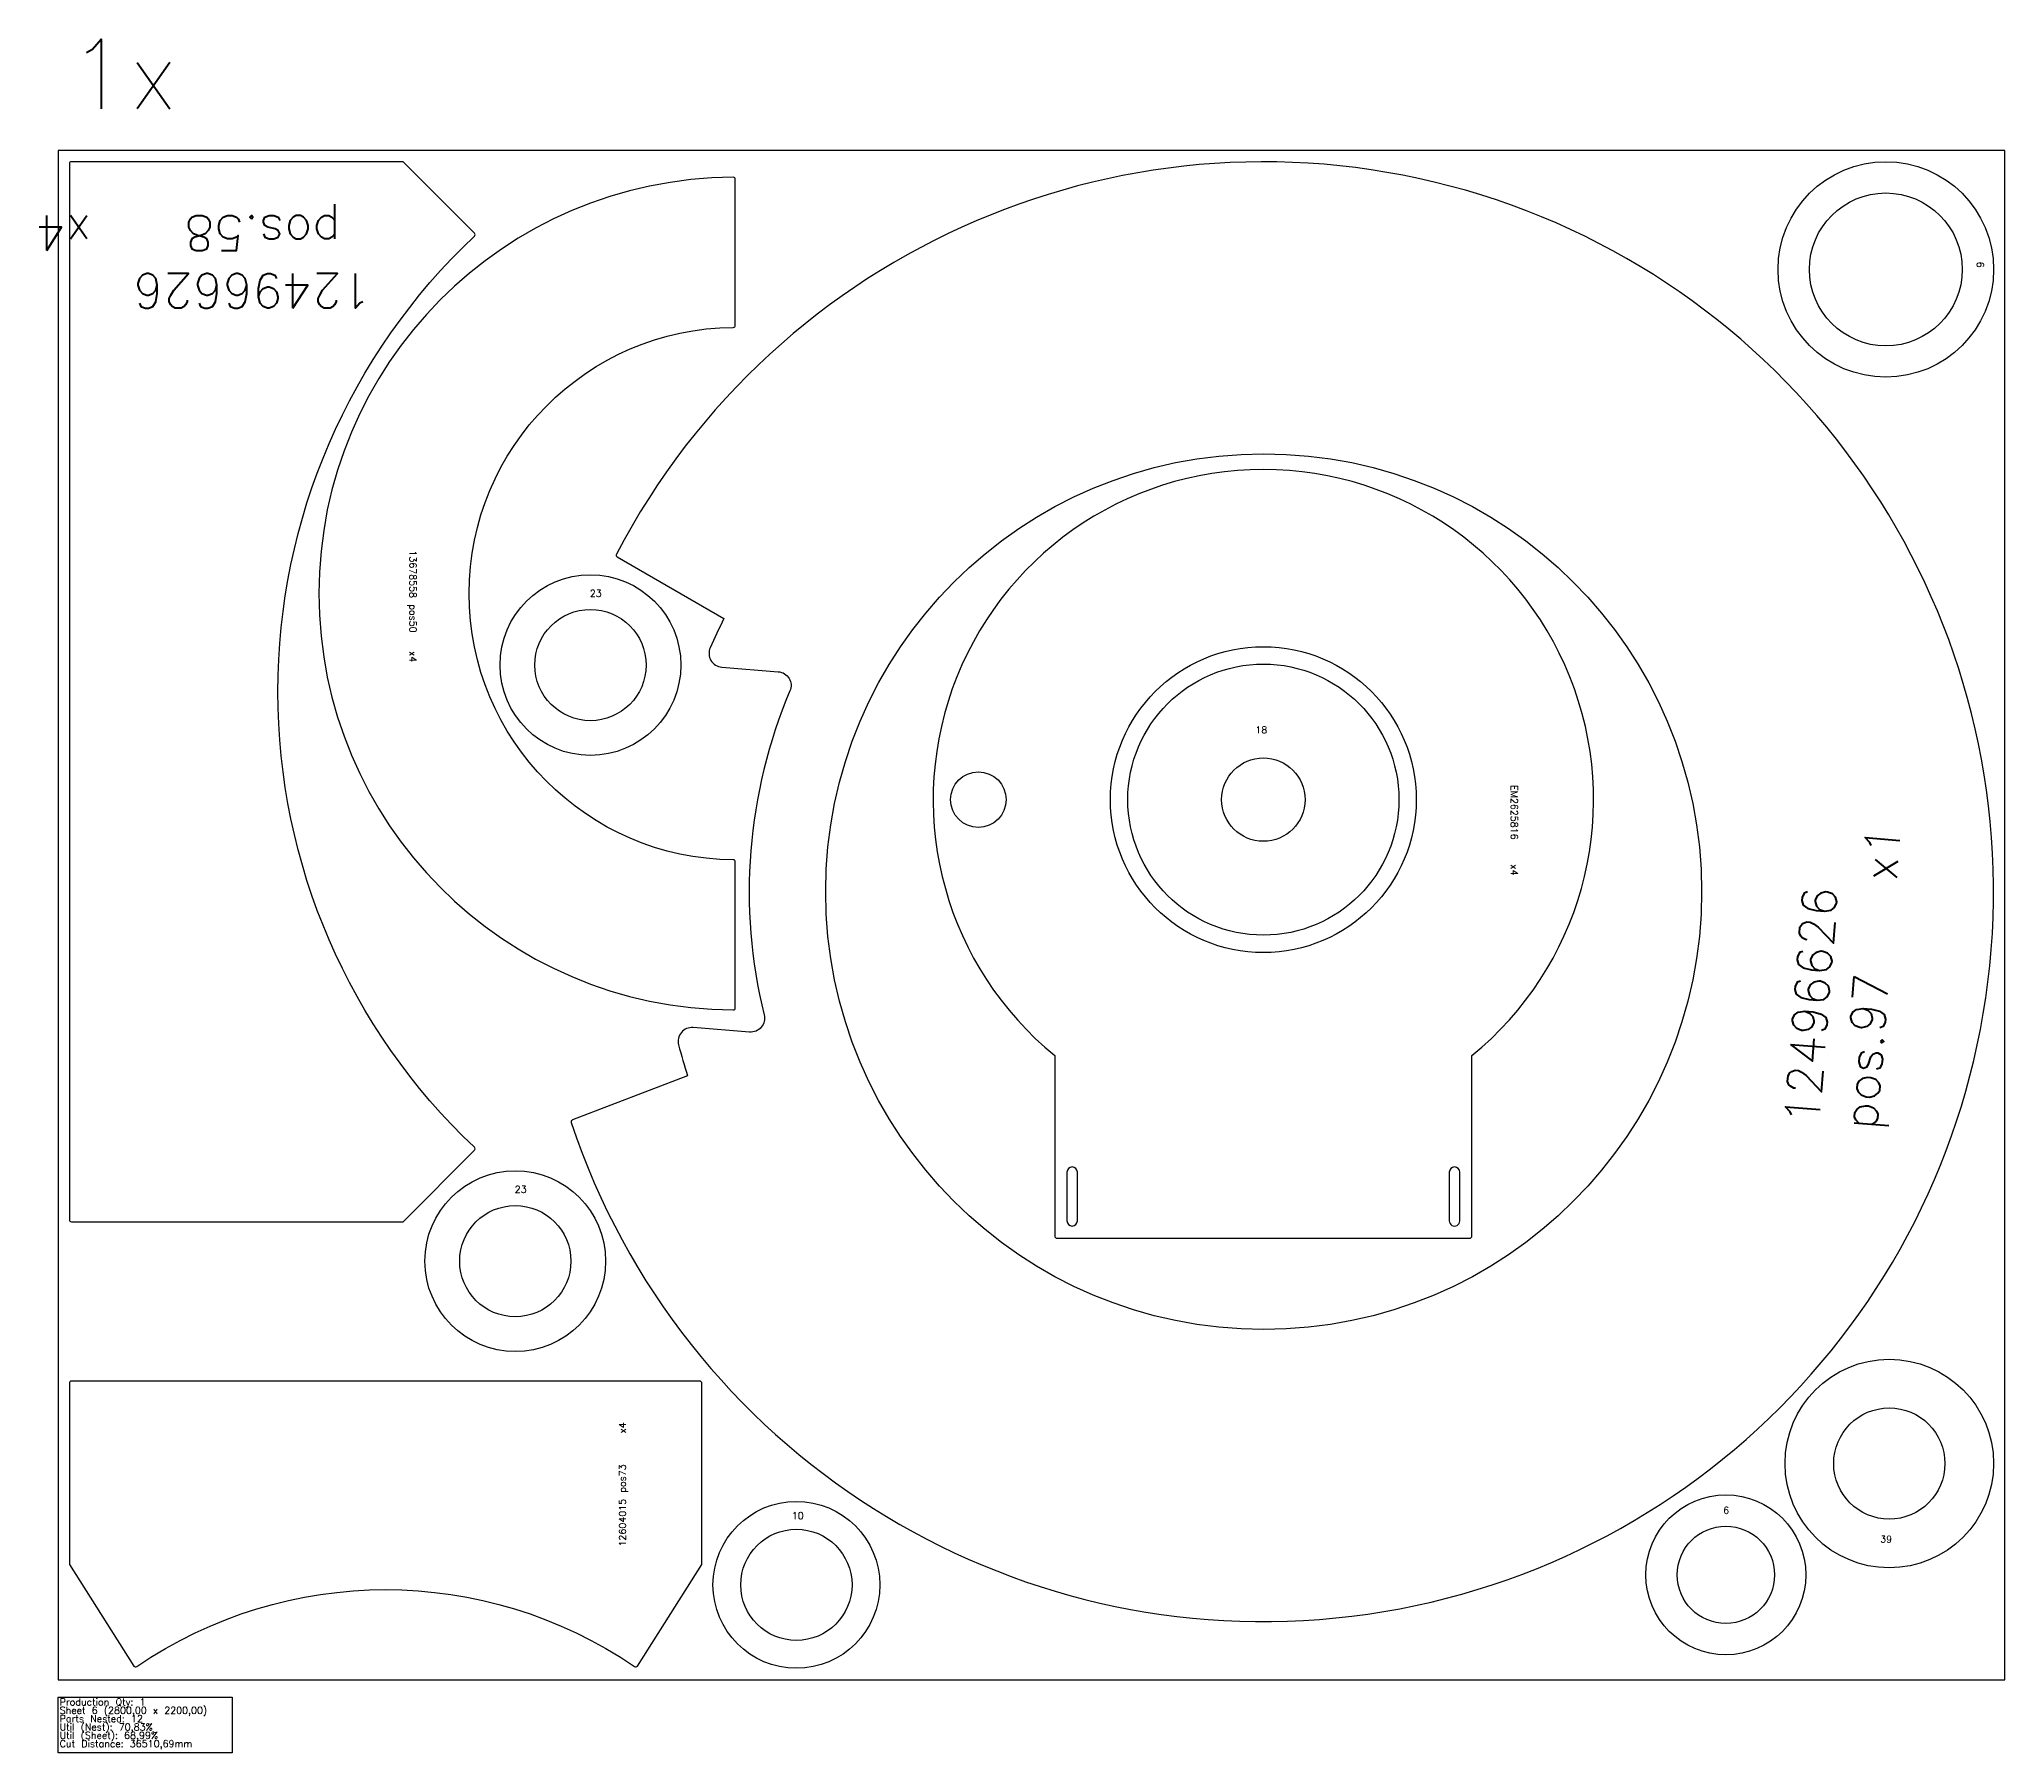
# Model space of a CAD drawing. Header units: millimetres. Extents: x 0 to 68500, y -105 to 2360.
# Drawn here: x 14673 to 17500, y -105 to 2360 of the extents above; entities that cross this region are included whole.
import ezdxf

# ---------------------------------------------------------------- set-up
doc = ezdxf.new("R2010")
doc.units = ezdxf.units.MM
for name, color, linetype in [('--NestedParts--', 7, 'Continuous'), ('sheet', 24, 'Continuous'), ('Stats', 7, 'Continuous'), ('Texto', 7, 'Continuous')]:
    doc.layers.add(name, color=color, linetype=linetype)
doc.styles.get("Standard").update_dxf_attribs({"font": 'txt.shx'})

msp = doc.modelspace()

# ---------------------------------------------------------------- linework, layer by layer
at = {"layer": '--NestedParts--', "color": 4}
for points in [[(14719, 2184, 0.414214), (14716, 2181), (14716, 662, 0.414214), (14719, 659), (15196, 659), (15298.8, 761.8, 0.422776), (15298.7, 766.1, -0.431392), (15298.7, 2076.9, 0.422776), (15298.8, 2081.2), (15196, 2184)], [(15694.5, 931.8), (15613.3, 938.3, 0.516321), (15592.4, 913.3, 0.013343), (15605.4, 868.7), (15439.7, 805.4, 0.401616), (15437.9, 801.6, 4.916734), (15503, 1619.3, 0.401616), (15504.2, 1615.4), (15657.7, 1526.6, 0.013343), (15637.9, 1484.7, 0.516321), (15654.6, 1456.7), (15735.8, 1450.2, -0.511773), (15752.6, 1422.5, 0.162041), (15715.5, 956.6, -0.511773)]]:
    msp.add_lwpolyline(points, format="xyb", close=True, dxfattribs=at)
at = {"layer": '--NestedParts--', "color": 7}
for points in [[(15674, 1948.6), (15674, 2158.6, 0.415689), (15671, 2161.6, 0.994979), (15671, 963.6, 0.415689), (15674, 966.6), (15674, 1176.6, 0.411939), (15671.1, 1179.6, -0.992258), (15671.1, 1945.6, 0.411939)], [(16136.6, 635.2), (16730.6, 635.2, 0.414214), (16733.6, 638.2), (16733.6, 897.9, 2.81091), (16133.6, 897.9), (16133.6, 638.2, 0.414214)], [(16166.1, 730.2, 0.999954), (16151.1, 730.2), (16151.1, 660.2, 0.999954), (16166.1, 660.2)], [(16701.1, 730.2), (16701.1, 660.2, 1.000082), (16716.1, 660.2), (16716.1, 730.2, 0.999918)], [(15626, 426.6, 0.414214), (15623, 429.6), (14719, 429.6, 0.414214), (14716, 426.6), (14716, 165.6), (14808.7, 19.7, 0.424306), (14812.9, 18.8, -0.30944), (15529.1, 18.8, 0.424306), (15533.3, 19.7), (15626, 165.6)]]:
    msp.add_lwpolyline(points, format="xyb", close=True, dxfattribs=at)
for centre, radius in [((17329, 2029), 155), ((17329, 2029), 110), ((15465.6, 1459.8), 130), ((15465.6, 1459.8), 80), ((16433.6, 1266.2), 220), ((16433.6, 1266.2), 195), ((16023.6, 1266.2), 40), ((16433.6, 1266.2), 60), ((15357.5, 602.2), 130), ((15357.5, 602.2), 80), ((17334, 311), 150), ((17334, 311), 80), ((15761.9, 136.5), 120), ((17098.9, 150.9), 115), ((15761.9, 136.5), 80), ((17098.9, 150.9), 70)]:
    msp.add_circle(centre, radius, dxfattribs=at)
at = {"layer": '--NestedParts--', "color": 4}
msp.add_circle((16434, 1133.8), 630, dxfattribs=at)
at = {"layer": 'sheet', "color": 7}
msp.add_lwpolyline([(14700, 0), (17500, 0), (17500, 2200), (14700, 2200)], close=True, dxfattribs=at)
at = {"layer": 'Stats', "color": 151}
msp.add_lwpolyline([(14700, -25), (14950, -25), (14950, -105), (14700, -105), (14700, -25)], close=True, dxfattribs=at)

# ---------------------------------------------------------------- texts
at = {"insert": (14714.8, 2360.1), "char_height": 100, "attachment_point": 1}
msp.add_mtext_dynamic_manual_height_columns('1x', width=283.974, gutter_width=1, heights=[0], dxfattribs=at)
at = {"layer": 'Stats', "color": 60}
for s, p in [('Production Qty: 1', (14702, -37)), ('Sheet 6 (2800,00 x 2200,00)', (14702, -49)), ('Parts Nested: 12', (14702, -61)), ('Util (Nest): 70,83%', (14702, -73)), ('Util (Sheet): 68,99%', (14702, -85)), ('Cut Distance: 36510,69mm', (14702, -97))]:
    msp.add_text(s, height=10, dxfattribs=at).set_placement(p)
at = {"layer": 'Texto', "color": 3, "attachment_point": 1}
for s, insert, char_height, width, rotation in [('12496626\\P pos.58   x4', (15151.1, 1973.1), 50, 647.601, 180), ('6', (17470.1, 2040.1), 10, 25.724, 270), ('13678558 pos50   x4', (15215.4, 1624.8), 10, 403.638, 270), ('EM2625816    x4', (16799.6, 1287.1), 10, 278.52, 270), ('12496626 pos.97   x1', (17182.9, 800.7), 50, 647.601, 85.4491), ('12604015 pos73     x4', (15506.7, 191.6), 10, 251.474, 90)]:
    msp.add_mtext(s, dxfattribs=dict(at, insert=insert, char_height=char_height, width=width, rotation=rotation))
at = {"layer": 'Texto', "color": 3, "char_height": 10, "width": 25.724, "attachment_point": 1}
for s, insert in [('23', (15464.7, 1568.2)), ('18', (16422, 1371.6)), ('23', (15356.7, 710.6)), ('10', (15755.3, 241.1)), ('6', (17095.1, 248.7)), ('39', (17320.9, 207.2))]:
    msp.add_mtext(s, dxfattribs=dict(at, insert=insert))

doc.saveas('drawing.dxf')
